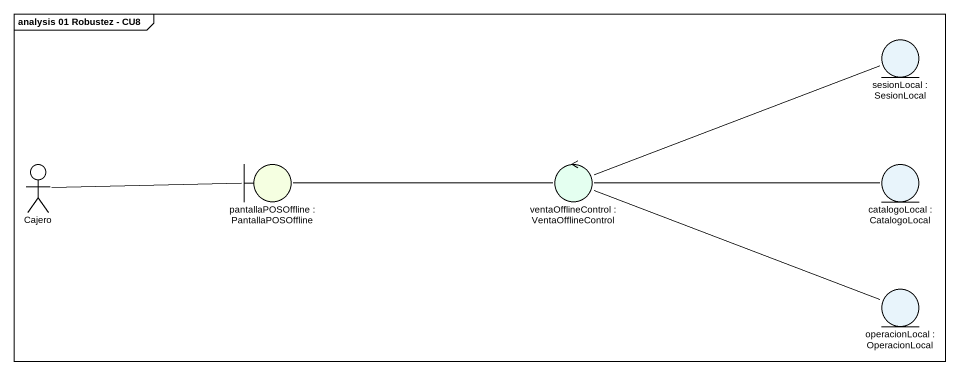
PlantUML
@startuml
mainframe analysis 01 Robustez - CU8
entity "sesionLocal : SesionLocal" as sesionLocal #E8F4FB
actor Cajero
boundary "pantallaPOSOffline : PantallaPOSOffline" as pantallaPOSOffline #F5FFE1
control "ventaOfflineControl : VentaOfflineControl" as ventaOfflineControl #E4FFF0
entity "catalogoLocal : CatalogoLocal" as catalogoLocal #E8F4FB
entity "operacionLocal : OperacionLocal" as operacionLocal #E8F4FB
Cajero -right- pantallaPOSOffline
pantallaPOSOffline -right- ventaOfflineControl
ventaOfflineControl -right- sesionLocal
ventaOfflineControl -left- pantallaPOSOffline
ventaOfflineControl -right- catalogoLocal
ventaOfflineControl -right- operacionLocal
@enduml
